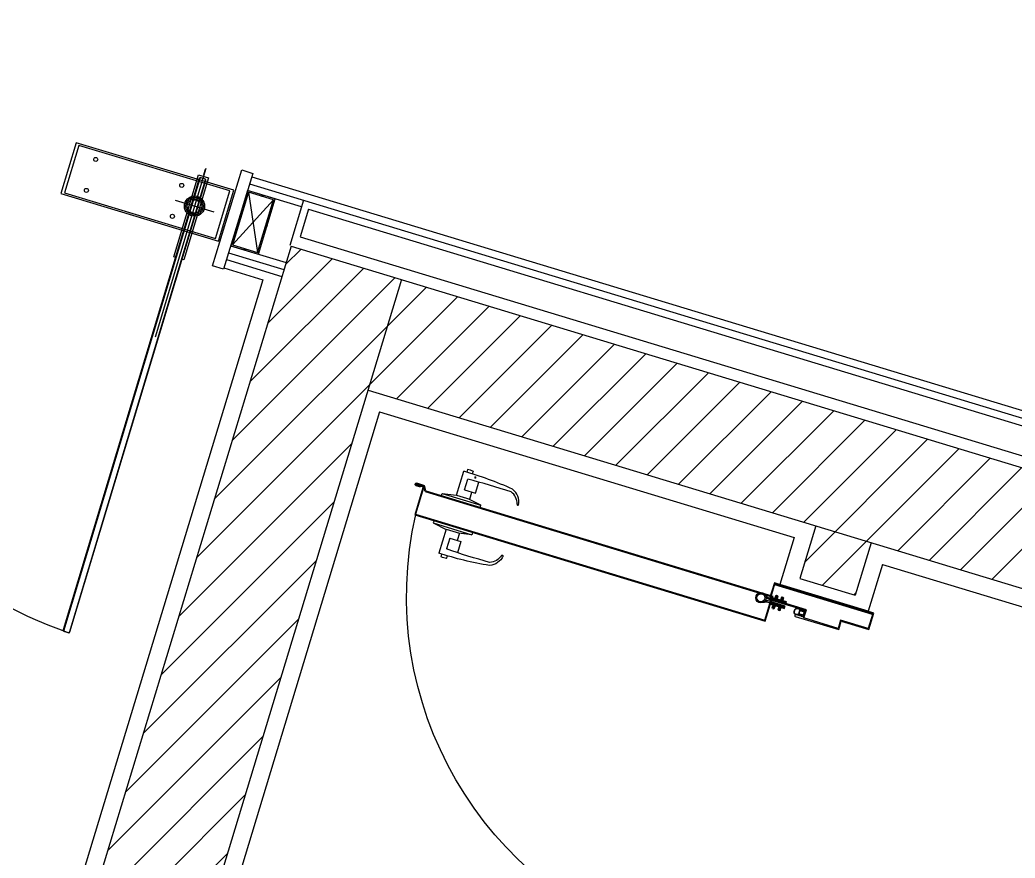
# Model space of a CAD drawing. Header units: metres. Extents: x 630750 to 860239, y 578133 to 726633.
# Drawn here: x 693361 to 695085, y 627884 to 629336 of the extents above; entities that cross this region are included whole.
import ezdxf

# ---------------------------------------------------------------- set-up
doc = ezdxf.new("R2010")
doc.units = ezdxf.units.M
doc.header["$LTSCALE"] = 300
doc.linetypes.add('HIDDEN', pattern=[2, 1, -1])
doc.linetypes.add('업무시설_xr-base$0$CONTINOUS', pattern=[0])
for name, color, linetype in [('5_LOCK', 6, 'Continuous'), ('6_HAT', 5, 'Continuous'), ('8_SECTION', 1, 'Continuous'), ('A-CON', 2, 'Continuous'), ('A-WAL-BLK', 3, 'Continuous'), ('A-WALL-CONC', 2, 'Continuous'), ('F-door frame', 4, 'Continuous'), ("IN-st'l pipe", 230, 'Continuous'), ('IN-ST_L_PIPE', 230, 'Continuous'), ('KUK-DOOR', 4, 'Continuous'), ('KUK-DOOR-FRAME', 4, 'Continuous'), ('KUK-DRYWALL', 4, 'Continuous'), ("KUK-st'l pipe", 230, 'Continuous'), ('KUK-TOILET-cubicle', 4, 'Continuous'), ('KUK-WALL-FIN 1', 30, 'Continuous'), ('KUK-석고보드', 201, 'Continuous')]:
    doc.layers.add(name, color=color, linetype=linetype)

# ---------------------------------------------------------------- blocks, each defined once
blk = doc.blocks.new('볼트')
at = {"layer": '8_SECTION', "color": 0}
for p, q in [((-26, 0), (-24, 2.2)), ((-26, 0), (-18, 0)), ((-25, 17.3), (-19, 18.1)), ((-25, 17.3), (-24, 17.7)), ((-25, 17.3), (-24.4, 17)), ((-25, 16.1), (-19, 16.9)), ((-25, 16.1), (-24, 16.5)), ((-25, 16.1), (-24.4, 15.8)), ((-25, 14.9), (-19, 15.7)), ((-25, 14.9), (-24, 15.3)), ((-25, 14.9), (-24.4, 14.6)), ((-25, 13.7), (-19, 14.5)), ((-25, 13.7), (-24, 14.1)), ((-25, 13.7), (-24.4, 13.4)), ((-25, 12.5), (-19, 13.3)), ((-25, 12.5), (-24, 12.9)), ((-25, 12.5), (-24.4, 12.2)), ((-25, 11.3), (-19, 12.1)), ((-25, 11.3), (-24, 11.7)), ((-25, 11.3), (-24.4, 11)), ((-25, 10.1), (-19, 10.9)), ((-25, 10.1), (-24, 10.5)), ((-25, 10.1), (-24.4, 9.8)), ((-25, 8.9), (-19, 9.7)), ((-25, 8.9), (-24, 9.3)), ((-25, 8.9), (-24.4, 8.6)), ((-25, 7.7), (-19, 8.5)), ((-25, 7.7), (-24, 8.1)), ((-25, 7.7), (-24.4, 7.4)), ((-25, 6.5), (-19, 7.3)), ((-25, 6.5), (-24, 6.9)), ((-25, 6.5), (-24.4, 6.2)), ((-25, 5.3), (-19, 6.1)), ((-25, 5.3), (-24, 5.7)), ((-25, 5.3), (-24.4, 5)), ((-25, 4.1), (-19, 4.9)), ((-25, 4.1), (-24, 4.5)), ((-25, 4.1), (-24.4, 3.8)), ((-25, 2.9), (-19, 3.7)), ((-25, 2.9), (-24, 3.3)), ((-25, 2.9), (-24.4, 2.6)), ((-20, 17.7), (-24.4, 17)), ((-20, 16.5), (-24.4, 15.8)), ((-20, 15.3), (-24.4, 14.6)), ((-20, 14.1), (-24.4, 13.4)), ((-20, 12.9), (-24.4, 12.2)), ((-20, 11.7), (-24.4, 11)), ((-20, 10.5), (-24.4, 9.8)), ((-20, 9.3), (-24.4, 8.6)), ((-20, 8.1), (-24.4, 7.4)), ((-20, 6.9), (-24.4, 6.2)), ((-20, 5.7), (-24.4, 5)), ((-20, 4.5), (-24.4, 3.8)), ((-20, 3.3), (-24.4, 2.6)), ((-23, 20.5), (-24, 19.4)), ((-24, 19.4), (-24, 2.2)), ((-24, 17.7), (-19.6, 18.3)), ((-24, 16.5), (-19.6, 17.1)), ((-24, 15.3), (-19.6, 15.9)), ((-24, 14.1), (-19.6, 14.7)), ((-24, 12.9), (-19.6, 13.5)), ((-24, 11.7), (-19.6, 12.3)), ((-24, 10.5), (-19.6, 11.1)), ((-24, 9.3), (-19.6, 9.9)), ((-24, 8.1), (-19.6, 8.7)), ((-24, 6.9), (-19.6, 7.5)), ((-24, 5.7), (-19.6, 6.3)), ((-24, 4.5), (-19.6, 5.1)), ((-24, 3.3), (-19.6, 3.9)), ((-24, 2.2), (-20, 2.2)), ((-23, 20.5), (-21, 20.5)), ((-21, 20.5), (-20, 19.4)), ((-20, 19.4), (-20, 2.2)), ((-19, 18.1), (-20, 17.7)), ((-19, 16.9), (-20, 16.5)), ((-19, 15.7), (-20, 15.3)), ((-19, 14.5), (-20, 14.1)), ((-19, 13.3), (-20, 12.9)), ((-19, 12.1), (-20, 11.7)), ((-19, 10.9), (-20, 10.5)), ((-19, 9.7), (-20, 9.3)), ((-19, 8.5), (-20, 8.1)), ((-19, 7.3), (-20, 6.9)), ((-19, 6.1), (-20, 5.7)), ((-19, 4.9), (-20, 4.5)), ((-19, 3.7), (-20, 3.3)), ((-18, 0), (-20, 2.2)), ((-19.6, 18.3), (-19, 18.1)), ((-19.6, 17.1), (-19, 16.9)), ((-19.6, 15.9), (-19, 15.7)), ((-19.6, 14.7), (-19, 14.5)), ((-19.6, 13.5), (-19, 13.3)), ((-19.6, 12.3), (-19, 12.1)), ((-19.6, 11.1), (-19, 10.9)), ((-19.6, 9.9), (-19, 9.7)), ((-19.6, 8.7), (-19, 8.5)), ((-19.6, 7.5), (-19, 7.3)), ((-19.6, 6.3), (-19, 6.1)), ((-19.6, 5.1), (-19, 4.9)), ((-19.6, 3.9), (-19, 3.7)), ((-13, 0), (-11, 2.2)), ((-13, 0), (-5, 0)), ((-12, 17.3), (-6, 18.1)), ((-12, 17.3), (-11, 17.7)), ((-12, 17.3), (-11.4, 17)), ((-12, 16.1), (-6, 16.9)), ((-12, 16.1), (-11, 16.5)), ((-12, 16.1), (-11.4, 15.8)), ((-12, 14.9), (-6, 15.7)), ((-12, 14.9), (-11, 15.3)), ((-12, 14.9), (-11.4, 14.6)), ((-12, 13.7), (-6, 14.5)), ((-12, 13.7), (-11, 14.1)), ((-12, 13.7), (-11.4, 13.4)), ((-12, 12.5), (-6, 13.3)), ((-12, 12.5), (-11, 12.9)), ((-12, 12.5), (-11.4, 12.2)), ((-12, 11.3), (-6, 12.1)), ((-12, 11.3), (-11, 11.7)), ((-12, 11.3), (-11.4, 11)), ((-12, 10.1), (-6, 10.9)), ((-12, 10.1), (-11, 10.5)), ((-12, 10.1), (-11.4, 9.8)), ((-12, 8.9), (-6, 9.7)), ((-12, 8.9), (-11, 9.3)), ((-12, 8.9), (-11.4, 8.6)), ((-12, 7.7), (-6, 8.5)), ((-12, 7.7), (-11, 8.1)), ((-12, 7.7), (-11.4, 7.4)), ((-12, 6.5), (-6, 7.3)), ((-12, 6.5), (-11, 6.9)), ((-12, 6.5), (-11.4, 6.2)), ((-12, 5.3), (-6, 6.1)), ((-12, 5.3), (-11, 5.7)), ((-12, 5.3), (-11.4, 5)), ((-12, 4.1), (-6, 4.9)), ((-12, 4.1), (-11, 4.5)), ((-12, 4.1), (-11.4, 3.8)), ((-12, 2.9), (-6, 3.7)), ((-12, 2.9), (-11, 3.3)), ((-12, 2.9), (-11.4, 2.6)), ((-7, 17.7), (-11.4, 17)), ((-7, 16.5), (-11.4, 15.8)), ((-7, 15.3), (-11.4, 14.6)), ((-7, 14.1), (-11.4, 13.4)), ((-7, 12.9), (-11.4, 12.2)), ((-7, 11.7), (-11.4, 11)), ((-7, 10.5), (-11.4, 9.8)), ((-7, 9.3), (-11.4, 8.6)), ((-7, 8.1), (-11.4, 7.4)), ((-7, 6.9), (-11.4, 6.2)), ((-7, 5.7), (-11.4, 5)), ((-7, 4.5), (-11.4, 3.8)), ((-7, 3.3), (-11.4, 2.6)), ((-10, 20.5), (-11, 19.4)), ((-11, 19.4), (-11, 2.2)), ((-11, 17.7), (-6.6, 18.3)), ((-11, 16.5), (-6.6, 17.1)), ((-11, 15.3), (-6.6, 15.9)), ((-11, 14.1), (-6.6, 14.7)), ((-11, 12.9), (-6.6, 13.5)), ((-11, 11.7), (-6.6, 12.3)), ((-11, 10.5), (-6.6, 11.1)), ((-11, 9.3), (-6.6, 9.9)), ((-11, 8.1), (-6.6, 8.7)), ((-11, 6.9), (-6.6, 7.5)), ((-11, 5.7), (-6.6, 6.3)), ((-11, 4.5), (-6.6, 5.1)), ((-11, 3.3), (-6.6, 3.9)), ((-11, 2.2), (-7, 2.2)), ((-10, 20.5), (-8, 20.5)), ((-8, 20.5), (-7, 19.4)), ((-7, 19.4), (-7, 2.2)), ((-6, 18.1), (-7, 17.7)), ((-6, 16.9), (-7, 16.5)), ((-6, 15.7), (-7, 15.3)), ((-6, 14.5), (-7, 14.1)), ((-6, 13.3), (-7, 12.9)), ((-6, 12.1), (-7, 11.7)), ((-6, 10.9), (-7, 10.5)), ((-6, 9.7), (-7, 9.3)), ((-6, 8.5), (-7, 8.1)), ((-6, 7.3), (-7, 6.9)), ((-6, 6.1), (-7, 5.7)), ((-6, 4.9), (-7, 4.5)), ((-6, 3.7), (-7, 3.3)), ((-5, 0), (-7, 2.2)), ((-6.6, 18.3), (-6, 18.1)), ((-6.6, 17.1), (-6, 16.9)), ((-6.6, 15.9), (-6, 15.7)), ((-6.6, 14.7), (-6, 14.5)), ((-6.6, 13.5), (-6, 13.3)), ((-6.6, 12.3), (-6, 12.1)), ((-6.6, 11.1), (-6, 10.9)), ((-6.6, 9.9), (-6, 9.7)), ((-6.6, 8.7), (-6, 8.5)), ((-6.6, 7.5), (-6, 7.3)), ((-6.6, 6.3), (-6, 6.1)), ((-6.6, 5.1), (-6, 4.9)), ((-6.6, 3.9), (-6, 3.7))]:
    blk.add_line(p, q, dxfattribs=at)
for points in [[(-22.2, 1), (-21.8, 1), (-21.8, 0), (-22.2, 0)], [(-9.2, 1), (-8.8, 1), (-8.8, 0), (-9.2, 0)]]:
    blk.add_lwpolyline(points, close=True, dxfattribs=at)
blk = doc.blocks.new('*X29')
at = {"color": 0}
for p, q in [((-18, 1.7), (-17.3, 2.4)), ((-17.5, 0.4), (-18, 0.9)), ((-18, 0.3), (-17.5, 0.8)), ((-17.5, 1.7), (-17.9, 2.1)), ((-17.1, 2.7), (-17.5, 3.1)), ((-16.6, 3.6), (-17, 3.9)), ((-16, 4.3), (-16.4, 4.6)), ((-15.2, 4.8), (-15.6, 5.2)), ((-14.3, 5.2), (-14.7, 5.6)), ((-14.5, 5.1), (-13.8, 5.8)), ((-13.1, 5.4), (-13.6, 5.9)), ((-12.9, 5.4), (-12.4, 5.9)), ((-11.5, 5.1), (-12.2, 5.8)), ((-11.8, 5.2), (-11.4, 5.6)), ((-10.8, 4.8), (-10.4, 5.2)), ((-10, 4.3), (-9.7, 4.6)), ((-9.5, 3.4), (-9, 3.9)), ((-9, 2.7), (-9.5, 3.2)), ((-9.5, 2.1), (-9, 2.6)), ((-9, 1.3), (-9.5, 1.8)), ((-9.5, 0.7), (-9, 1.2)), ((-9, 0), (-9.5, 0.5)), ((-7.9, 2.9), (-8.9, 3.9)), ((-8.7, 2.9), (-7.1, 4.4)), ((-7.3, 5), (-8, 5.7)), ((-8, 4.9), (-7.4, 5.5)), ((-6.5, 2.9), (-8, 4.4)), ((-7.3, 2.9), (-6.3, 3.9)), ((-5.2, 2.9), (-6.2, 3.9)), ((-6, 2.9), (-5, 3.9)), ((-3.9, 2.9), (-4.9, 3.9)), ((-4.6, 2.9), (-3.1, 4.4)), ((-3.3, 5), (-4, 5.7)), ((-4, 4.9), (-3.4, 5.5)), ((-2.5, 2.9), (-4, 4.4)), ((-3.3, 2.9), (-2.3, 3.9)), ((-1.2, 2.9), (-2.2, 3.9)), ((-1.9, 2.9), (-0.2, 4.7)), ((-1, 5.2), (-0.5, 5.7)), ((-0.2, 4.6), (-1, 5.4)), ((0, 3.1), (-1, 4.1)), ((-1, 2.5), (0, 3.5)), ((0, 1.7), (-1, 2.7)), ((-1, 1.2), (0, 2.2)), ((0, 0.4), (-1, 1.4)), ((-1, -0.2), (0, 0.8)), ((0, -1), (-1, 0)), ((-17.5, -0.9), (-18, -0.4)), ((-18, -1), (-17.5, -0.6)), ((-17.8, -2.2), (-17.4, -1.8)), ((-17, -2.9), (-17.8, -2)), ((-17.4, -3.1), (-17, -2.7)), ((-16.8, -3.9), (-16.5, -3.6)), ((-16.2, -4.6), (-15.8, -4.2)), ((-15.3, -5.1), (-15, -4.7)), ((-14.3, -5.5), (-15.2, -4.6)), ((-14.4, -5.5), (-14, -5.1)), ((-13.3, -5.7), (-12.8, -5.2)), ((-12.7, -5.7), (-13.2, -5.2)), ((-11.6, -5.5), (-12, -5.1)), ((-11.8, -5.6), (-11, -4.8)), ((-10.6, -5.2), (-11, -4.8)), ((-9.8, -4.6), (-10.1, -4.3)), ((-9.5, -0.6), (-9, -0.1)), ((-9, -1.4), (-9.5, -0.9)), ((-9.5, -2), (-9, -1.5)), ((-9, -2.7), (-9.5, -2.2)), ((-9.5, -3.3), (-9, -2.8)), ((-9.1, -4), (-9.5, -3.6)), ((-7.2, -4.6), (-8.8, -2.9)), ((-8.7, -3.9), (-7.7, -2.9)), ((-8, -4.5), (-6.4, -2.9)), ((-7.4, -5.6), (-8, -5.1)), ((-8, -5.8), (-7.3, -5.2)), ((-6.5, -3.9), (-7.5, -2.9)), ((-5.1, -3.9), (-6.1, -2.9)), ((-6.1, -3.9), (-5.1, -2.9)), ((-3.2, -4.5), (-4.8, -2.9)), ((-4.7, -3.9), (-3.7, -2.9)), ((-4, -4.5), (-2.4, -2.9)), ((-3.4, -5.6), (-4, -5)), ((-4, -5.9), (-3.3, -5.2)), ((-2.4, -3.9), (-3.4, -2.9)), ((-1.1, -3.9), (-2.1, -2.9)), ((-2, -3.9), (-1, -2.9)), ((-1, -1.5), (0, -0.5)), ((0, -2.3), (-1, -1.3)), ((-1, -2.9), (0, -1.9)), ((0, -3.6), (-1, -2.6)), ((-1, -4.2), (0, -3.2)), ((-0.2, -4.8), (-1, -4)), ((-1, -5.6), (-0.2, -4.8)), ((-0.5, -5.9), (-1, -5.3))]:
    blk.add_line(p, q, dxfattribs=at)
blk = doc.blocks.new('박킹A')
at = {"layer": '5_LOCK'}
for p, q in [((-18, -0.7), (-18, 1.1)), ((-17.5, -0.1), (-17.5, 1.1)), ((-9.5, -3.7), (-9.5, 3.7)), ((-8, 3.9), (-9, 3.9)), ((-9, -2.9), (-9, 2.9)), ((-1, 2.9), (-9, 2.9)), ((-8, 5.9), (-7.5, 5.9)), ((-8, 3.9), (-8, 5.9)), ((-7, 3.9), (-7.5, 5.9)), ((-4, 3.9), (-7, 3.9)), ((-4, 5.9), (-3.5, 5.9)), ((-4, 3.9), (-4, 5.9)), ((-3, 3.9), (-3.5, 5.9)), ((-1, 3.9), (-3, 3.9)), ((-1, 5.9), (-0.5, 5.9)), ((-1, 3.9), (-1, 5.9)), ((-1, 3.9), (-1, 5.9)), ((-1, -2.9), (-1, 2.9)), ((0, 3.9), (-0.5, 5.9)), ((0, -3.9), (0, 3.9)), ((-9, -2.9), (-1, -2.9)), ((-9, -3.9), (-8, -3.9)), ((-8, -5.9), (-8, -3.9)), ((-8, -5.9), (-7.5, -5.9)), ((-7.5, -5.9), (-7, -3.9)), ((-7, -3.9), (-4, -3.9)), ((-4, -5.9), (-4, -3.9)), ((-4, -5.9), (-3.5, -5.9)), ((-3.5, -5.9), (-3, -3.9)), ((-3, -3.9), (-1, -3.9)), ((-1, -5.9), (-1, -3.9)), ((-1, -5.9), (-1, -3.9)), ((-1, -5.9), (-0.5, -5.9)), ((0, -3.9), (-0.5, -5.9))]:
    blk.add_line(p, q, dxfattribs=at)
for centre, radius, start, end in [((-13, 0.9), 5.02, 36.9591, 177.5734), ((-13, 0.9), 4.52, 39.0301, 177.1554), ((-12.9, -0.6), 5.11, 180.8546, 320.0383), ((-12.9, -0.6), 4.63, 173.9046, 317.5086)]:
    blk.add_arc(centre, radius, start, end, dxfattribs=at)
at = {"layer": '6_HAT', "linetype": 'Continuous'}
blk.add_blockref('*X29', (0, 0), dxfattribs=at)
blk = doc.blocks.new('손잡이')
for p, q in [((-5, 35.4), (-5, 30.4)), ((5, 35.4), (5, 30.4)), ((-10.5, -13), (-10.5, 30.3)), ((0, 0), (0, 19.4)), ((20.2, 0), (20.2, 20.1)), ((0, 0), (20.2, 0)), ((13.5, -13), (13.5, 0)), ((-35, -17), (-10.5, -12.7)), ((-35, -21.3), (-35, -17)), ((-35, -17), (35, -17)), ((35, -17), (12, -13)), ((35, -21.3), (35, -17))]:
    blk.add_line(p, q)
at = {"color": 0}
blk.add_line((-10.5, -13), (13.5, -13), dxfattribs=at)
for centre, radius, start, end in [((0.3, -575), 610.4, 89.5631, 90.5017), ((0.3, -575), 605.4, 82.4829, 91.0237), ((49.2, -1273), 1293.4, 88.7148, 92.1813), ((70.5, -3.2), 24.5, 13.7097, 71.5345), ((69.5, -1), 28, 7.4015, 69.0688), ((95.8, 3), 1.54, 193.9788, 347.6305)]:
    blk.add_arc(centre, radius, start, end, dxfattribs=at)
blk = doc.blocks.new('청소도구함 도어')
at = {"layer": 'KUK-DOOR'}
for p, q in [((-317576.7, 215143.3, 0), (-317576.7, 215130.5, 0)), ((-317575.5, 215143.1, 0), (-317575.5, 215131.1, 0)), ((-317575, 215143.1, 0), (-317573.8, 215143.1, 0)), ((-317575, 215143.1, 0), (-317575, 215132.1, 0)), ((-317574.7, 215145.3, 0), (-317574.1, 215145.3, 0)), ((-317574.5, 215144.1, 0), (-317574.3, 215144.1, 0)), ((-317573.8, 215143.1, 0), (-317573.8, 215132.3, 0)), ((-317573.3, 215143.1, 0), (-317573.3, 215135.3, 0)), ((-317573.3, 215135.3, 0), (-317572.1, 215135.3, 0)), ((-317572.1, 215143.3, 0), (-317572.1, 215135.3, 0)), ((-317568.1, 215124.2, 0), (-317575.7, 215128.7, 0)), ((-317566.9, 215124.9, 0), (-317574.5, 215129.4, 0)), ((-317572, 215129.1, 0), (-317524.3, 215129.1, 0)), ((-317571.8, 215130.3, 0), (-317523.1, 215130.3, 0)), ((-317568.1, 215124.2, 0), (-317568.1, 214496.3, 0)), ((-317566.9, 215124.9, 0), (-317566.9, 214497.5, 0)), ((-317524.3, 215129.1, 0), (-317524.3, 214497.5, 0)), ((-317523.1, 215130.3, 0), (-317523.1, 214496.3, 0)), ((-317524.3, 214497.5, 0), (-317566.9, 214497.5, 0)), ((-317523.1, 214496.3, 0), (-317568.1, 214496.3, 0))]:
    blk.add_line(p, q, dxfattribs=at)
at = {"layer": 'KUK-DOOR', "extrusion": (3.61361e-09, 0, 1), "const_width": 2, "elevation": 0}
blk.add_lwpolyline([(-317615.3, 215049.7, 1), (-317615.3, 215047.7, 1)], format="xyb", close=True, dxfattribs=at)
at = {"layer": 'KUK-DOOR'}
for centre, radius, start, end in [((-317574.7, 215143.3, 0), 2, 90, 180), ((-317574.5, 215143.1, 0), 1, 90, 180), ((-317574.3, 215143.1, 0), 1, 360, 90), ((-317574.1, 215143.3, 0), 2, 360, 90), ((-317574.7, 215130.5, 0), 2, 180, 239.2615), ((-317573.5, 215131.1, 0), 2, 180, 239.2615), ((-317572, 215132.1, 0), 3, 180, 270), ((-317571.8, 215132.3, 0), 2, 180, 270)]:
    blk.add_arc(centre, radius, start, end, dxfattribs=at)
at = {"layer": 'KUK-DOOR', "color": 1}
blk.add_arc((-317568.1, 214496.3, 0), 634, 360, 86.0386, dxfattribs=at)
at = {"layer": 'KUK-DOOR', "linetype": 'HIDDEN', "ltscale": 0.5, "extrusion": (3.61361e-09, 0, 1), "xscale": -1, "rotation": 90}
blk.add_blockref('손잡이', (-317589.4, 215060.5, 0), dxfattribs=at)
at = {"layer": 'KUK-DOOR', "linetype": 'HIDDEN', "ltscale": 0.5, "extrusion": (3.61361e-09, 0, 1), "rotation": 270}
blk.add_blockref('손잡이', (-317501.8, 215060.5, 0), dxfattribs=at)
blk = doc.blocks.new('DOOR-1-1')
at = {"layer": 'KUK-DOOR', "color": 251}
for p, q in [((185554.4, 143175.8, 0), (185554.4, 143995.8, 0)), ((185564.4, 143175.8, 0), (185564.4, 143995.8, 0))]:
    blk.add_line(p, q, dxfattribs=at)
at = {"layer": 'KUK-DOOR', "color": 8}
for p, q in [((185554.4, 143216.5, 0), (185554.4, 143237.2, 0)), ((185564.4, 143216.5, 0), (185564.4, 143237.2, 0))]:
    blk.add_line(p, q, dxfattribs=at)
at = {"layer": 'KUK-DOOR', "color": 7}
blk.add_line((185559.4, 143168.8), (185559.4, 143158.8, 0), dxfattribs=at)
at = {"layer": 'KUK-DOOR', "elevation": 0}
blk.add_lwpolyline([(185553.4, 143993.8), (185553.4, 143177.8), (185554.4, 143175.8), (185564.4, 143175.8), (185565.4, 143177.8), (185565.4, 143993.8), (185564.4, 143995.8), (185554.4, 143995.8)], close=True, dxfattribs=at)
at = {"layer": 'KUK-DOOR', "color": 1, "elevation": 0}
for points in [[(185559.4, 143157.8), (185559.4, 143462.8)], [(185594.4, 143225.8), (185524.4, 143225.8)]]:
    blk.add_lwpolyline(points, dxfattribs=at)
at = {"layer": 'KUK-DOOR', "color": 7}
blk.add_lwpolyline([(185565.4, 143320.3), (185568.4, 143320.3), (185568.4, 143171.8), (185550.4, 143171.8), (185550.4, 143320.3), (185553.4, 143320.3)], dxfattribs=at)
at = {"layer": 'KUK-DOOR', "color": 251, "linetype": 'HIDDEN', "elevation": 0}
blk.add_lwpolyline([(185502.4, 143179.8), (185787.4, 143179.8), (185787.4, 143271.8), (185502.4, 143271.8)], close=True, dxfattribs=at)
at = {"layer": 'KUK-DOOR', "color": 8, "elevation": 0}
blk.add_lwpolyline([(185508.4, 143182.8), (185781.4, 143182.8), (185781.4, 143268.8), (185508.4, 143268.8)], close=True, dxfattribs=at)
at = {"layer": 'KUK-DOOR', "color": 8}
for centre, radius in [((185590.9, 143253.8, 0), 3.5), ((185746.4, 143253.8, 0), 3.5), ((185559.4, 143225.8, 0), 17.5), ((185559.4, 143225.8, 0), 12.5), ((185590.9, 143197.8, 0), 3.5), ((185746.4, 143197.8, 0), 3.5)]:
    blk.add_circle(centre, radius, dxfattribs=at)
at = {"layer": 'KUK-DOOR', "color": 251, "linetype": 'HIDDEN'}
blk.add_circle((185559.4, 143225.8, 0), 15, dxfattribs=at)
at = {"layer": 'KUK-DOOR', "color": 1}
blk.add_arc((185519.9, 143193.4, 0), 803.2, 2.3174, 87.5362, dxfattribs=at)
at = {"layer": 'KUK-DOOR', "color": 8}
for start, end in [(64.2285, 115.7715), (244.2285, 295.7715)]:
    blk.add_arc((185559.4, 143226.8, 0), 11.5, start, end, dxfattribs=at)
blk = doc.blocks.new('100-PIPE')
at = {"layer": 'IN-ST_L_PIPE', "color": 8}
for p, q in [((151757.6, 151466.1), (151803, 151561.5)), ((151757.6, 151561.5), (151803, 151466.1)), ((151778, 151563.8), (151780.9, 151561.5)), ((151778.6, 151563.8), (151781.5, 151561.5)), ((151780.1, 151563.8), (151782.9, 151561.5)), ((151779.9, 151466.1), (151782.8, 151463.8)), ((151780.5, 151466.1), (151783.3, 151463.8)), ((151782, 151466.1), (151784.8, 151463.8))]:
    blk.add_line(p, q, dxfattribs=at)
at = {"layer": 'IN-ST_L_PIPE', "color": 8, "linetype": 'HIDDEN'}
for p, q in [((151755.3, 151516.7), (151757.6, 151514.2)), ((151755.3, 151515.4), (151757.6, 151512.9)), ((151755.3, 151514.7), (151757.6, 151512.2)), ((151803, 151515), (151805.3, 151512.5)), ((151803, 151513.7), (151805.3, 151511.2)), ((151803, 151513.1), (151805.3, 151510.6))]:
    blk.add_line(p, q, dxfattribs=at)
at = {"layer": 'IN-ST_L_PIPE', "elevation": 0}
for points in [[(151755.3, 151463.8), (151755.3, 151563.8), (151805.3, 151563.8), (151805.3, 151463.8)], [(151757.6, 151466.1), (151757.6, 151561.5), (151803, 151561.5), (151803, 151466.1)]]:
    blk.add_lwpolyline(points, close=True, dxfattribs=at)
blk = doc.blocks.new('con1')
at = {"layer": 'A-WALL-CONC', "linetype": '업무시설_xr-base$0$CONTINOUS'}
h = blk.add_hatch(color=253, dxfattribs=at)
h.dxf.hatch_style = 1
h.paths.add_polyline_path([(-302595.9, -253222.2), (-301895.9, -253222.2), (-301895.9, -253922.2), (-302595.9, -253922.2)])
h.paths.add_polyline_path([(-384245.9, -253222.2), (-383545.9, -253222.2), (-383545.9, -253922.2), (-384245.9, -253922.2)])
h.paths.add_polyline_path([(-335095.9, -253172.2), (-334295.9, -253172.2), (-334295.9, -253972.2), (-335095.9, -253972.2)])
h.paths.add_polyline_path([(-354895.9, -253172.2), (-354095.9, -253172.2), (-354095.9, -253972.2), (-354895.9, -253972.2)])
h.paths.add_polyline_path([(-374695.9, -253172.2), (-373895.9, -253172.2), (-373895.9, -253972.2), (-374695.9, -253972.2)])
h.paths.add_polyline_path([(-325195.9, -253172.2), (-324395.9, -253172.2), (-324395.9, -253972.2), (-325195.9, -253972.2)])
h.paths.add_polyline_path([(-364745.9, -253222.2), (-364045.9, -253222.2), (-364045.9, -253922.2), (-364745.9, -253922.2)])
h.paths.add_polyline_path([(-344945.9, -253222.2), (-344245.9, -253222.2), (-344245.9, -253922.2), (-344945.9, -253922.2)])
h.paths.add_polyline_path([(-310045.9, -253222.2), (-309345.9, -253222.2), (-309345.9, -253922.2), (-310045.9, -253922.2)])
h.paths.add_polyline_path([(-318595.9, -253172.2), (-317795.9, -253172.2), (-317795.9, -253972.2), (-318595.9, -253972.2)])
h.paths.add_polyline_path([(-384245.9, -310859.9), (-383445.9, -310859.9), (-383445.9, -311659.9), (-384245.9, -311659.9)])
h.paths.add_polyline_path([(-384245.9, -305472.2), (-383445.9, -305472.2), (-383445.9, -306272.2), (-384245.9, -306272.2)])
h.paths.add_polyline_path([(-384245.9, -295572.2), (-383445.9, -295572.2), (-383445.9, -296372.2), (-384245.9, -296372.2)])
h.paths.add_polyline_path([(-384195.9, -276472.2), (-383595.9, -276472.2), (-383595.9, -275872.2), (-384195.9, -275872.2)])
h.paths.add_polyline_path([(-384245.9, -285672.2), (-383445.9, -285672.2), (-383445.9, -286472.2), (-384245.9, -286472.2)])
h.paths.add_polyline_path([(-384295.9, -269172.2), (-383495.9, -269172.2), (-383495.9, -269972.2), (-384295.9, -269972.2)])
h.paths.add_polyline_path([(-384295.9, -260672.2), (-383495.9, -260672.2), (-383495.9, -261472.2), (-384295.9, -261472.2)])
h.paths.add_polyline_path([(-376995.9, -285572.2), (-376195.9, -285572.2), (-376195.9, -286372.2), (-376995.9, -286372.2)], flags=17)
h.paths.add_polyline_path([(-374695.9, -276572.2), (-373895.9, -276572.2), (-373895.9, -275772.2), (-374695.9, -275772.2)], flags=17)
h.paths.add_polyline_path([(-364695.9, -285772.2), (-364095.9, -285772.2), (-364095.9, -286372.2), (-364695.9, -286372.2)], flags=17)
h.paths.add_polyline_path([(-364795.9, -275772.2), (-363995.9, -275772.2), (-363995.9, -276572.2), (-364795.9, -276572.2)], flags=17)
edge = h.paths.add_edge_path(flags=16)
edge.add_arc((-376495.9, -295972.2), 450, 0, 360)
edge = h.paths.add_edge_path(flags=16)
edge.add_arc((-354495.9, -302572.2), 450, 0, 360)
edge = h.paths.add_edge_path(flags=16)
edge.add_arc((-364395.9, -295972.2), 350, 0, 360)
edge = h.paths.add_edge_path(flags=16)
edge.add_arc((-354495.9, -295972.2), 450, 0, 360)
edge = h.paths.add_edge_path(flags=16)
edge.add_arc((-344595.9, -302572.2), 350, 0, 360)
edge = h.paths.add_edge_path(flags=16)
edge.add_arc((-344595.9, -295972.2), 350, 0, 360)
edge = h.paths.add_edge_path(flags=16)
edge.add_arc((-364395.9, -302572.2), 350, 0, 360)
h.paths.add_polyline_path([(-375978.1, -305715.7), (-376743.7, -305483.5), (-376976, -306249), (-376210.4, -306481.3)], flags=17)
h.paths.add_polyline_path([(-378097.8, -312701.2), (-378863.4, -312468.9), (-379095.6, -313234.5), (-378330.1, -313466.8)], flags=16)
h.paths.add_polyline_path([(-354767.9, -312099.6), (-355533.5, -311867.3), (-355765.8, -312632.8), (-355000.2, -312865.1)], flags=17)
h.paths.add_polyline_path([(-347591.1, -314277.3), (-348356.6, -314045), (-348588.9, -314810.6), (-347823.4, -315042.9)], flags=17)
h.paths.add_polyline_path([(-349725.3, -321310.6), (-350490.8, -321078.3), (-350723.1, -321843.9), (-349957.6, -322076.2)], flags=17)
h.paths.add_polyline_path([(-359198.7, -318436), (-359964.3, -318203.7), (-360196.6, -318969.2), (-359431, -319201.5)], flags=17)
edge = h.paths.add_edge_path(flags=16)
edge.add_arc((-324745.9, -312472.2), 450, 0, 360)
h.paths.add_polyline_path([(-318595.9, -311972.2), (-317795.9, -311972.2), (-317795.9, -312972.2), (-318595.9, -312972.2)], flags=17)
edge = h.paths.add_edge_path(flags=16)
edge.add_arc((-335145.9, -312472.2), 350, 0, 360)
edge = h.paths.add_edge_path(flags=16)
edge.add_arc((-338616.5, -317418.6), 450, 0, 360)
h.paths.add_polyline_path([(-340251.8, -324185.3), (-341017.4, -323953), (-341249.7, -324718.5), (-340484.1, -324950.8)], flags=17)
edge = h.paths.add_edge_path(flags=17)
edge.add_arc((-324745.9, -319072.2), 450, 0, 360)
h.paths.add_polyline_path([(-318695.9, -318672.2), (-317695.9, -318672.2), (-317695.9, -319472.2), (-318695.9, -319472.2)], flags=17)
h.paths.add_polyline_path([(-310095.9, -327072.2), (-309295.9, -327072.2), (-309295.9, -327872.2), (-310095.9, -327872.2)])
h.paths.add_polyline_path([(-316095.9, -322372.2), (-316095.9, -325422.2), (-311307.7, -325422.2), (-311307.7, -325222.2), (-315895.9, -325222.2), (-315895.9, -322572.2), (-309695.9, -322572.2), (-309695.9, -325222.2), (-310307.7, -325222.2), (-310307.7, -325422.2), (-309495.9, -325422.2), (-309495.9, -322372.2)], flags=17)
edge = h.paths.add_edge_path(flags=17)
edge.add_arc((-324795.9, -327472.2), 400, 0, 360)
edge = h.paths.add_edge_path(flags=17)
edge.add_arc((-318195.9, -329272.2), 450, 0, 360)
h.paths.add_polyline_path([(-310095.9, -331472.2), (-309295.9, -331472.2), (-309295.9, -332272.2), (-310095.9, -332272.2)])
edge = h.paths.add_edge_path(flags=16)
edge.add_arc((-334695.9, -302572.2), 350, 0, 360)
edge = h.paths.add_edge_path(flags=17)
edge.add_arc((-334695.9, -286072.2), 350, 0, 360)
edge = h.paths.add_edge_path(flags=16)
edge.add_arc((-334695.9, -295972.2), 350, 0, 360)
edge = h.paths.add_edge_path(flags=17)
edge.add_arc((-344595.9, -286072.2), 450, 0, 360)
h.paths.add_polyline_path([(-318595.9, -295472.2), (-317795.9, -295472.2), (-317795.9, -296472.2), (-318595.9, -296472.2)], flags=17)
h.paths.add_polyline_path([(-318595.9, -302072.2), (-317795.9, -302072.2), (-317795.9, -303072.2), (-318595.9, -303072.2)], flags=17)
edge = h.paths.add_edge_path(flags=16)
edge.add_arc((-324795.9, -302572.2), 450, 0, 360)
edge = h.paths.add_edge_path(flags=16)
edge.add_arc((-324795.9, -295972.2), 450, 0, 360)
edge = h.paths.add_edge_path(flags=17)
edge.add_arc((-324795.9, -286072.2), 450, 0, 360)
edge = h.paths.add_edge_path(flags=17)
edge.add_arc((-334695.9, -276172.2), 450, 0, 360)
edge = h.paths.add_edge_path(flags=17)
edge.add_arc((-344595.9, -276172.2), 450, 0, 360)
h.paths.add_polyline_path([(-318595.9, -275772.2), (-317795.9, -275772.2), (-317795.9, -276572.2), (-318595.9, -276572.2)], flags=17)
h.paths.add_polyline_path([(-318595.9, -285672.2), (-317795.9, -285672.2), (-317795.9, -286472.2), (-318595.9, -286472.2)], flags=17)
edge = h.paths.add_edge_path(flags=17)
edge.add_arc((-324795.9, -276172.2), 450, 0, 360)
h.paths.add_polyline_path([(-364795.9, -260672.2), (-363995.9, -260672.2), (-363995.9, -261472.2), (-364795.9, -261472.2)])
h.paths.add_polyline_path([(-364795.9, -269172.2), (-363995.9, -269172.2), (-363995.9, -269972.2), (-364795.9, -269972.2)], flags=17)
h.paths.add_polyline_path([(-325195.9, -269172.2), (-324395.9, -269172.2), (-324395.9, -269972.2), (-325195.9, -269972.2)], flags=17)
h.paths.add_polyline_path([(-310845.9, -260722.2), (-310045.9, -260722.2), (-310045.9, -261522.2), (-310845.9, -261522.2)], flags=17)
h.paths.add_polyline_path([(-325195.9, -260672.2), (-324395.9, -260672.2), (-324395.9, -261472.2), (-325195.9, -261472.2)])
h.paths.add_polyline_path([(-335095.9, -260672.2), (-334295.9, -260672.2), (-334295.9, -261472.2), (-335095.9, -261472.2)])
h.paths.add_polyline_path([(-344995.9, -260672.2), (-344195.9, -260672.2), (-344195.9, -261472.2), (-344995.9, -261472.2)])
h.paths.add_polyline_path([(-354895.9, -260672.2), (-354095.9, -260672.2), (-354095.9, -261472.2), (-354895.9, -261472.2)])
h.paths.add_polyline_path([(-354895.9, -269172.2), (-354095.9, -269172.2), (-354095.9, -269972.2), (-354895.9, -269972.2)], flags=17)
h.paths.add_polyline_path([(-344995.9, -269172.2), (-344195.9, -269172.2), (-344195.9, -269972.2), (-344995.9, -269972.2)], flags=17)
h.paths.add_polyline_path([(-335095.9, -269172.2), (-334295.9, -269172.2), (-334295.9, -269972.2), (-335095.9, -269972.2)], flags=17)
h.paths.add_polyline_path([(-310145.9, -275772.2), (-309345.9, -275772.2), (-309345.9, -276572.2), (-310145.9, -276572.2)])
h.paths.add_polyline_path([(-310145.9, -269172.2), (-309345.9, -269172.2), (-309345.9, -269972.2), (-310145.9, -269972.2)])
h.paths.add_polyline_path([(-309945.9, -312172.2), (-309345.9, -312172.2), (-309345.9, -312772.2), (-309945.9, -312772.2)], flags=17)
h.paths.add_polyline_path([(-309945.9, -302272.2), (-309345.9, -302272.2), (-309345.9, -302872.2), (-309945.9, -302872.2)], flags=17)
h.paths.add_polyline_path([(-310145.9, -295572.2), (-309345.9, -295572.2), (-309345.9, -296372.2), (-310145.9, -296372.2)])
h.paths.add_polyline_path([(-310145.9, -285672.2), (-309345.9, -285672.2), (-309345.9, -286472.2), (-310145.9, -286472.2)])
h.paths.add_polyline_path([(-366406.6, -311179.9), (-366585, -311089.4), (-367172.8, -312248.9), (-366994.4, -312339.4)], flags=16)
h.paths.add_polyline_path([(-367582.3, -313498.9), (-367760.7, -313408.4), (-368303.3, -314478.7), (-368124.9, -314569.2)], flags=16)
h.paths.add_polyline_path([(-374501.4, -323406.8), (-375266.9, -323174.5), (-375499.2, -323940), (-374733.7, -324172.3)], flags=17)
h.paths.add_polyline_path([(-380817, -321490.3), (-381582.5, -321258), (-381814.8, -322023.6), (-381049.3, -322255.9)])
h.paths.add_polyline_path([(-319504.7, -329605.3), (-319562.8, -329796.7), (-318586.8, -330092.9), (-318528.7, -329901.5)], flags=17)
h.paths.add_polyline_path([(-317399.5, -330244.1), (-317457.6, -330435.5), (-316481.5, -330731.7), (-316423.5, -330540.3)], flags=17)
h.paths.add_polyline_path([(-315294.3, -330882.9), (-315352.4, -331074.3), (-314376.3, -331370.5), (-314318.3, -331179.1)], flags=17)
h.paths.add_polyline_path([(-313189.1, -331521.7), (-313247.2, -331713.1), (-312271.1, -332009.3), (-312213, -331817.9)], flags=17)
h.paths.add_polyline_path([(-311083.9, -332160.5), (-311142, -332351.9), (-310165.9, -332648.1), (-310107.8, -332456.7)], flags=17)
h.paths.add_polyline_path([(-308978.7, -332799.4), (-309036.7, -332990.7), (-308060.7, -333286.9), (-308002.6, -333095.5)])
h.paths.add_polyline_path([(-306873.5, -333438.2), (-306931.5, -333629.5), (-305955.5, -333925.7), (-305897.4, -333734.3)])
h.paths.add_polyline_path([(-321610, -328966.5), (-321668, -329157.9), (-320692, -329454.1), (-320633.9, -329262.7)], flags=17)
h.paths.add_polyline_path([(-304768.2, -334077), (-304826.3, -334268.4), (-303850.3, -334564.5), (-303792.2, -334373.1)])
h.paths.add_polyline_path([(-366379.8, -308837.3), (-366525.2, -309124), (-365780.1, -309501.8), (-365997.1, -309929.9), (-365818.7, -310020.4), (-365281.9, -308961.4), (-368992.7, -307835.4), (-369050.7, -308026.8), (-368955, -308055.9), (-369303.5, -309204.2), (-369399.2, -309175.1), (-369457.2, -309366.5), (-369361.5, -309395.5), (-371190.9, -315424.1), (-373726.7, -314654.6), (-371897.4, -308626.1), (-370414.2, -309076.1), (-370356.1, -308884.7), (-371839.3, -308434.7), (-371490.9, -307286.4), (-370007.6, -307736.5), (-369949.6, -307545.1), (-371624.2, -307036.9), (-373976.1, -314787.9), (-369001.2, -316297.6), (-368712.8, -315728.7), (-368891.1, -315638.2), (-369103.7, -316057.4), (-370999.5, -315482.2), (-368763.6, -308113.9)], flags=17)
edge = h.paths.add_edge_path()
edge.add_line((-317995.9, -269122.2), (-318195.9, -269122.2))
edge.add_line((-318195.9, -266622.2), (-317995.9, -266622.2))
edge.add_line((-318195.9, -265972.2), (-318195.9, -266622.2))
edge.add_line((-318195.9, -269122.2), (-318195.9, -269672.2))
edge.add_line((-317995.9, -269472.2), (-317995.9, -269122.2))
edge.add_line((-317995.9, -266622.2), (-317995.9, -265972.2))
edge.add_line((-317070.9, -260922.2), (-317070.9, -260722.2))
edge.add_line((-317070.9, -260722.2), (-314895.9, -260722.2))
edge.add_line((-314895.9, -260722.2), (-314895.9, -260922.2))
edge.add_line((-314895.9, -260922.2), (-317070.9, -260922.2))
edge.add_line((-318195.9, -265972.2), (-321995.9, -265972.2))
edge.add_line((-321995.9, -265972.2), (-321995.9, -262022.2))
edge.add_line((-321995.9, -262022.2), (-321795.9, -262022.2))
edge.add_line((-321795.9, -262022.2), (-321795.9, -262922.2))
edge.add_line((-321795.9, -262922.2), (-321695.9, -262922.2))
edge.add_line((-321695.9, -262922.2), (-321695.9, -263122.2))
edge.add_line((-321695.9, -263122.2), (-321795.9, -263122.2))
edge.add_line((-321795.9, -263122.2), (-321795.9, -265772.2))
edge.add_line((-321795.9, -265772.2), (-314195.9, -265772.2))
edge.add_line((-314195.9, -265772.2), (-314195.9, -263122.2))
edge.add_line((-314195.9, -263122.2), (-320695.9, -263122.2))
edge.add_line((-320695.9, -263122.2), (-320695.9, -262922.2))
edge.add_line((-320695.9, -262922.2), (-319545.9, -262922.2))
edge.add_line((-319545.9, -262922.2), (-319545.9, -260922.2))
edge.add_line((-319545.9, -260922.2), (-321795.9, -260922.2))
edge.add_line((-321795.9, -260922.2), (-321795.9, -261022.2))
edge.add_line((-321795.9, -261022.2), (-321995.9, -261022.2))
edge.add_line((-321995.9, -261022.2), (-321995.9, -260722.2))
edge.add_line((-321995.9, -260722.2), (-317770.9, -260722.2))
edge.add_line((-317770.9, -260722.2), (-317770.9, -260922.2))
edge.add_line((-317995.9, -269472.2), (-314195.9, -269472.2))
edge.add_line((-314195.9, -269472.2), (-314195.9, -265972.2))
edge.add_line((-314195.9, -265972.2), (-317995.9, -265972.2))
edge.add_line((-317770.9, -260922.2), (-319345.9, -260922.2))
edge.add_line((-319345.9, -260922.2), (-319345.9, -262922.2))
edge.add_line((-319345.9, -262922.2), (-314195.9, -262922.2))
edge.add_line((-314195.9, -262922.2), (-314195.9, -260722.2))
edge.add_line((-314195.9, -260722.2), (-313995.9, -260722.2))
edge.add_line((-313995.9, -260722.2), (-313995.9, -269672.2))
edge.add_line((-313995.9, -269672.2), (-318195.9, -269672.2))
edge.add_line((-309345.9, -286472.2), (-309345.9, -312772.2))
edge.add_line((-309545.9, -302872.2), (-309545.9, -312172.2))
edge.add_line((-309545.9, -296372.2), (-309545.9, -302272.2))
edge.add_line((-309545.9, -286472.2), (-309545.9, -295572.2))
edge.add_line((-375426.6, -323700.8), (-380976.7, -322016.6))
edge.add_line((-334860, -324841.4), (-335146.9, -325786.6))
edge.add_line((-334660.1, -325215.5), (-334859.8, -325873.7))
edge.add_line((-324795.9, -328208.8), (-324795.9, -327872.2))
edge.add_line((-324595.9, -328060.4), (-324595.9, -327818.6))
edge.add_line((-324795.9, -328208.8), (-322797.2, -328815.2))
edge.add_line((-322797.2, -328815.2), (-322739.1, -328623.9))
edge.add_line((-322739.1, -328623.9), (-324595.9, -328060.4))
edge.add_line((-337531.2, -334677.3), (-338201, -334474.1))
edge.add_line((-338201, -334474.1), (-338404.3, -335143.9))
edge.add_line((-338404.3, -335143.9), (-337734.4, -335347.2))
edge.add_line((-337734.4, -335347.2), (-337531.2, -334677.3))
edge = h.paths.add_edge_path()
edge.add_line((-339857.9, -323400.5), (-339799.8, -323209.1))
edge.add_line((-339799.8, -323209.1), (-337930.3, -317052.2))
edge.add_line((-337930.3, -317052.2), (-338217.3, -316965))
edge.add_line((-338217.3, -316965), (-338268.5, -317133.4))
edge.add_arc((-338616.5, -317418.6), 450, -73.1135, 39.3318, ccw=False)
edge.add_line((-338485.8, -317849.2), (-340145, -323313.3))
edge.add_line((-340145, -323313.3), (-339857.9, -323400.5))

msp = doc.modelspace()

# ---------------------------------------------------------------- hatches: boundary and pattern name
at = {"layer": 'A-WAL-BLK'}
h = msp.add_hatch(dxfattribs=at)
h.set_pattern_fill('ANSI31', color=251, scale=400, style=0)
h.set_pattern_definition([(45, (691825.16, 622036.753), (-35.35534, 35.35534), [])])
h.paths.add_polyline_path([(696103.3, 622036.8), (695911.9, 622094.8), (695936.6, 622176.2), (692319.5, 623273.8), (692294.8, 623192.4), (692103.4, 623250.5), (692205, 623585.4), (691825.2, 623700.7), (691883.1, 623891.6), (692263, 623776.3), (693831.1, 628944.1), (696491.3, 628136.9), (696433.2, 627945.5), (694835.2, 628430.4), (694807.6, 628339.5), (694711.9, 628368.6), (694739.5, 628459.5), (693964.4, 628694.7), (693472.2, 627072.7), (694247.3, 626837.5), (694497, 627660.5), (694592.7, 627631.4), (694314, 626712.8), (693443.2, 626977), (692377.5, 623465.1), (695994.7, 622367.5), (697050.2, 625845.9), (695595.6, 626287.3), (695778.6, 626890.1), (695970, 626832.1), (695848, 626430.2), (697111.1, 626046.9), (697639.6, 627788.5), (697831, 627730.4)])

# ---------------------------------------------------------------- linework, layer by layer
for p, q in [((693831.1, 628944.1), (692103.4, 623250.5)), ((693831.1, 628944.1), (696491.3, 628136.9)), ((694022.5, 628886.1), (692294.8, 623192.4)), ((693964.4, 628694.7), (696433.2, 627945.5)), ((694739.5, 628459.5), (694711.9, 628368.6)), ((694835.2, 628430.4), (694807.6, 628339.5)), ((694711.9, 628368.6), (694807.6, 628339.5))]:
    msp.add_line(p, q, dxfattribs=at)
at = {"layer": "IN-st'l pipe"}
for p, q in [((693849, 629011.9), (693755.7, 629040.4)), ((693726.4, 628944.5), (693822.4, 628915.4))]:
    msp.add_line(p, q, dxfattribs=at)
at = {"layer": 'KUK-DOOR-FRAME', "ltscale": 5}
msp.add_line((694830.5, 628311.7), (694677.4, 628358.1), dxfattribs=at)
msp.add_line((694830.5, 628311.7), (694677.4, 628358.1), dxfattribs=at)
msp.add_line((694830.5, 628311.7), (694677.4, 628358.1), dxfattribs=at)
at = {"layer": 'KUK-DOOR-FRAME', "color": 1}
for p, q in [((694662, 628333.7), (694688.7, 628327.9)), ((694688.1, 628325.7), (694662.6, 628335.9)), ((694659.2, 628324.6), (694686, 628318.9)), ((694685.3, 628316.7), (694659.9, 628326.8))]:
    msp.add_line(p, q, dxfattribs=at)
at = {"layer": 'KUK-DOOR-FRAME'}
msp.add_line((694734.9, 628340.7), (694734.9, 628340.7), dxfattribs=at)
msp.add_line((694734.9, 628340.7), (694734.9, 628340.7), dxfattribs=at)
msp.add_line((694734.9, 628340.7), (694734.9, 628340.7), dxfattribs=at)
msp.add_line((694734.9, 628340.7), (694734.9, 628340.7), dxfattribs=at)
msp.add_line((694734.9, 628340.7), (694734.9, 628340.7), dxfattribs=at)
msp.add_line((694734.9, 628340.7), (694734.9, 628340.7), dxfattribs=at)
msp.add_lwpolyline([(693695, 628910.2), (693745.7, 629075.9), (693764.8, 629070), (693714.2, 628904.4)], close=True, dxfattribs=at)
at = {"layer": 'KUK-DOOR-FRAME', "ltscale": 5, "extrusion": (3.45792e-09, -1.04928e-09, 1)}
msp.add_lwpolyline([(694682.2, 628356.7), (694667.8, 628361.1), (694659.1, 628332.3), (694721.3, 628313.5), (694717.9, 628302.2), (694705.1, 628306.1, 1.000775), (694704.1, 628303), (694779.2, 628280.2), (694783.5, 628294.6), (694831.4, 628280.1), (694840.1, 628308.8), (694825.7, 628313.1), (694825.3, 628311.6), (694838.1, 628307.7), (694830.3, 628282.1), (694782.4, 628296.6), (694778.1, 628282.2), (694719, 628300.2), (694723.3, 628314.5), (694661.1, 628333.4), (694668.9, 628359.1), (694681.7, 628355.2), (694682.2, 628356.7)], format="xyb", dxfattribs=at)
msp.add_lwpolyline([(694668.4, 628357.5), (694668.9, 628359.1), (694838.1, 628307.7), (694837.6, 628306.2)], close=True, dxfattribs=at)
at = {"layer": 'KUK-DOOR-FRAME', "color": 1, "extrusion": (3.45792e-09, -1.04928e-09, 1)}
for points in [[(694648.9, 628327.4, -0.099125), (694656.4, 628327.8), (694686, 628318.9), (694686.6, 628320.9), (694657, 628329.8, 0.080081), (694651.7, 628329.9)], [(694652.5, 628339.2, 0.099125), (694658.5, 628334.7), (694688.1, 628325.7), (694687.5, 628323.7), (694657.9, 628332.7, -0.080081), (694653.4, 628335.7)]]:
    msp.add_lwpolyline(points, format="xyb", dxfattribs=at)
for points in [[(694688.1, 628325.7), (694688.7, 628327.9), (694662.6, 628335.9), (694662, 628333.7)], [(694685.3, 628316.7), (694686, 628318.9), (694659.9, 628326.8), (694659.2, 628324.6)]]:
    msp.add_lwpolyline(points, close=True, dxfattribs=at)
at = {"layer": 'KUK-DOOR-FRAME', "color": 1}
for radius in [9, 7]:
    msp.add_circle((694644.5, 628335.2), radius, dxfattribs=at)
at = {"layer": 'KUK-DRYWALL'}
for p, q in [((693861, 629008.2), (693846.5, 628960.4)), ((693861, 629008.2), (696502.1, 628206.8)), ((693846.5, 628960.4), (696487.5, 628159))]:
    msp.add_line(p, q, dxfattribs=at)
at = {"layer": 'KUK-WALL-FIN 1', "color": 182, "linetype": '업무시설_xr-base$0$CONTINOUS'}
for p, q in [((693714.8, 628906.3), (693782, 628885.9)), ((693782, 628885.9), (693070.6, 626541.4)), ((693984.4, 628657.3), (693509.6, 627092.7)), ((693984.4, 628657.3), (694702.1, 628439.5)), ((694702.1, 628439.5), (694677.4, 628358.1)), ((694855.2, 628393), (694830.5, 628311.7)), ((694855.2, 628393), (696453.2, 627908.1)), ((694677.4, 628358.1), (694830.5, 628311.7))]:
    msp.add_line(p, q, dxfattribs=at)
at = {"layer": 'KUK-석고보드', "ltscale": 10}
for p, q in [((693759.3, 629052.1), (696611, 628186.8)), ((693763, 629064.1), (696614.6, 628198.8)), ((693852.6, 629023.8), (693828.7, 628944.9)), ((693722.8, 628932.6), (693818.7, 628903.4)), ((693719.1, 628920.6), (693815.1, 628891.5))]:
    msp.add_line(p, q, dxfattribs=at)
at = {"layer": 'KUK-석고보드'}
msp.add_line((694734.9, 628340.7), (694734.9, 628340.7), dxfattribs=at)
msp.add_line((694734.9, 628340.7), (694734.9, 628340.7), dxfattribs=at)
msp.add_line((694734.9, 628340.7), (694734.9, 628340.7), dxfattribs=at)
msp.add_line((694734.9, 628340.7), (694734.9, 628340.7), dxfattribs=at)
msp.add_line((694734.9, 628340.7), (694734.9, 628340.7), dxfattribs=at)
msp.add_line((694734.9, 628340.7), (694734.9, 628340.7), dxfattribs=at)

# ---------------------------------------------------------------- block references
at = {"layer": 'A-CON'}
msp.add_blockref('con1', (1072700.2, 945382.4), dxfattribs=at)
at = {"layer": 'F-door frame', "rotation": 163.2369299996799}
msp.add_blockref('DOOR-1-1', (912646.4, 712634.8), dxfattribs=at)
at = {"layer": 'KUK-DOOR-FRAME', "color": 1, "extrusion": (3.45792e-09, -1.04928e-09, 1), "xscale": -0.8000000119426339, "yscale": 0.5, "zscale": 0.8000000000000008}
for p, rotation in [((694662.5, 628331.3), 343.1199999984508), ((694685.4, 628321.2), 163.1199999984508)]:
    msp.add_blockref('볼트', p, dxfattribs=dict(at, rotation=rotation))
at = {"layer": 'KUK-DOOR-FRAME', "ltscale": 5, "extrusion": (3.45792e-09, -1.04928e-09, 1), "xscale": -1, "rotation": 163.1199999947912}
msp.add_blockref('박킹A', (694719.6, 628307.8), dxfattribs=at)
at = {"layer": "KUK-st'l pipe", "xscale": -1, "rotation": 163.0030700024622}
msp.add_blockref('100-PIPE', (592905.1, 818249.5), dxfattribs=at)
at = {"layer": 'KUK-TOILET-cubicle', "xscale": -1, "rotation": 73.11999999575951}
msp.add_blockref('청소도구함 도어', (807708, 262169.3), dxfattribs=at)

doc.saveas('drawing.dxf')
